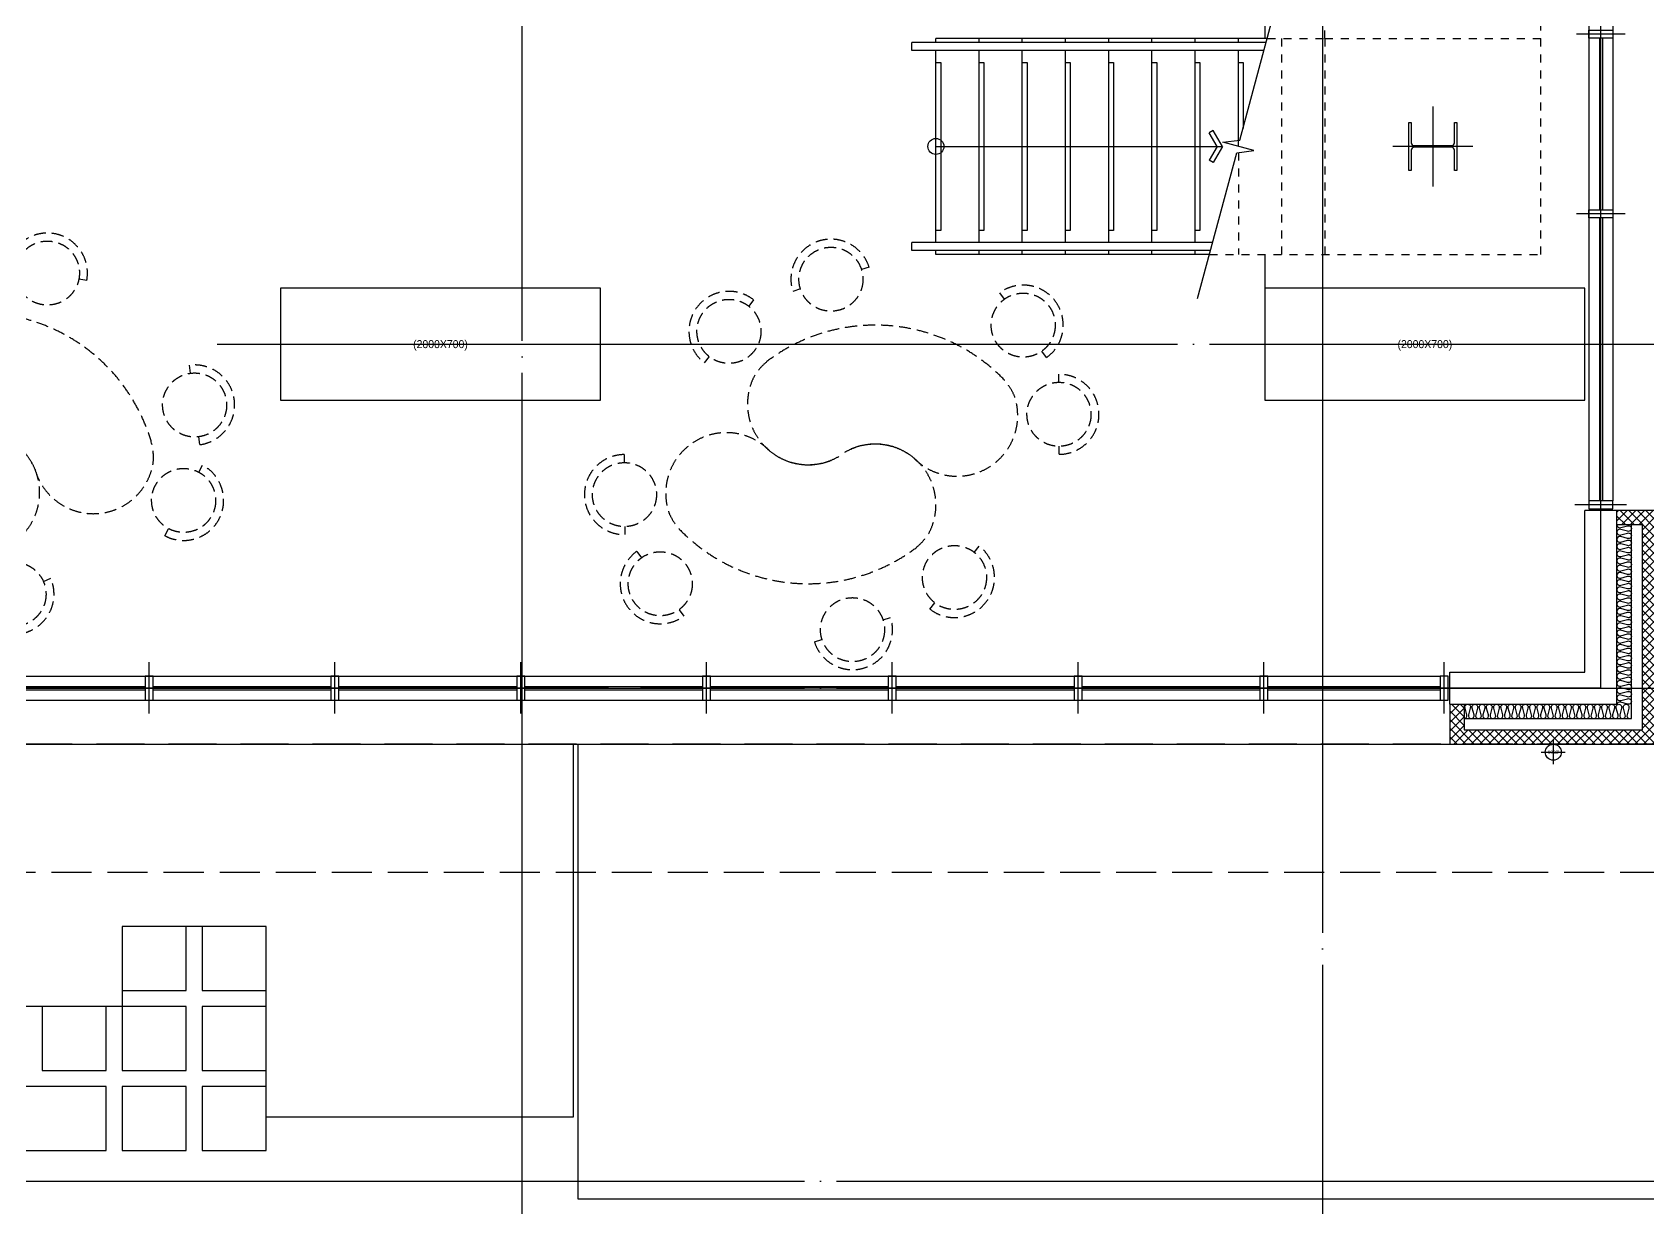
# Model space of a CAD drawing. Header units: millimetres. Extents: x 0 to 1390178, y 0 to 110113.
# Drawn here: x 447812 to 457904, y 10335 to 17679 of the extents above; entities that cross this region are included whole.
import ezdxf
from ezdxf.enums import TextEntityAlignment as Align
from ezdxf.xclip import XClip

# ---------------------------------------------------------------- set-up
doc = ezdxf.new("R2010")
doc.units = ezdxf.units.MM
doc.header["$LTSCALE"] = 100
doc.header["$XCLIPFRAME"] = 0
for name, pattern in [('HID2', [3.5, 2.5, -1]), ('X - 평면도$0$CEN', [62, 60, -1, 0, -1]), ('X - 평면도$0$H1', [1, 0.5, -0.5]), ('X - 평면도$0$HID', [1.5, 1, -0.5]), ('X - 평면도$0$HIDDEN', [0.375, 0.25, -0.125])]:
    doc.linetypes.add(name, pattern=pattern)
for name, color, linetype in [('sm3', 3, 'HID2'), ('X - LAND$0$-landscape_base', 8, 'Continuous'), ('X - LAND$0$04-자산홍', 8, 'Continuous'), ('X - 평면도$0$253', 253, 'Continuous'), ('X - 평면도$0$A-CEN', 1, 'X - 평면도$0$CEN'), ('X - 평면도$0$A-INS', 9, 'Continuous'), ('X - 평면도$0$A-SYM', 7, 'Continuous'), ('X - 평면도$0$AA-DWXM-WIND', 4, 'Continuous'), ('X - 평면도$0$AA-EL-PCN8', 8, 'Continuous'), ('X - 평면도$0$AA-FLXS-OTHR', 4, 'Continuous'), ('X - 평면도$0$AA-SSXM-STRS', 4, 'Continuous'), ('X - 평면도$0$AA-WAXM-BRCK', 3, 'Continuous'), ('X - 평면도$0$AA-WAXM-CONC', 2, 'Continuous'), ('X - 평면도$0$AA-XXXX-CNTL', 1, 'X - 평면도$0$CEN'), ('X - 평면도$0$AA-XXXX-FUR', 8, 'Continuous'), ('X - 평면도$0$AA-XXXX-PAT3', 8, 'Continuous'), ('X - 평면도$0$AA-XXXX-SYMB', 7, 'Continuous'), ('X - 평면도$0$DA', 3, 'Continuous'), ('X - 평면도$0$H-BEAM_POST', 80, 'Continuous'), ('X - 평면도$0$상부외곽선', 7, 'X - 평면도$0$HID')]:
    doc.layers.add(name, color=color, linetype=linetype)
doc.layers.add('X - 평면도$0$AA-GUIDE-실명', color=125, linetype='Continuous', plot=False)
doc.layers.add('X - 평면도$0$DEFPOINT', color=163, linetype='Continuous', plot=False)
doc.styles.add('X - 평면도$0$HAUD01', font='Dotum.ttf')
doc.styles.add('X - 평면도$0$STANDARD', font='Dotum.ttf')

# ---------------------------------------------------------------- blocks, each defined once
blk = doc.blocks.new('X - 평면도$0$A$C11017ACC')
at = {"layer": 'X - 평면도$0$AA-XXXX-PAT3', "linetype": 'X - 평면도$0$HIDDEN', "ltscale": 3}
for p, q in [((50, 250), (0, 250)), ((500, 250), (450, 250))]:
    blk.add_line(p, q, dxfattribs=at)
blk.add_circle((250, 250), 200, dxfattribs=at)
blk.add_arc((250, 250), 250, 0, 180, dxfattribs=at)
blk = doc.blocks.new('X - 평면도$0$A$C6746789D')
at = {"layer": 'X - 평면도$0$AA-XXXX-PAT3', "linetype": 'X - 평면도$0$HIDDEN', "ltscale": 3}
for centre, radius, start, end in [((1456, 1122), 1122, 48.504, 131.496), ((953, 1708), 349, 133.4292, 152.5662), ((1960, 1708), 349, 27.4338, 46.5708), ((990, 1717), 379, 156.2724, 304.7772), ((1923, 1717), 379, 228.6128, 23.7276), ((1456, 1122), 379, 55.2228, 124.7772)]:
    blk.add_arc(centre, radius, start, end, dxfattribs=at)
for p, rotation in [((934, 2180), 22.07637063698209), ((1939, 2341), 310.3290147904983), ((531, 1785), 56.32067825414572), ((2287, 2002), 274.8428875598123)]:
    blk.add_blockref('X - 평면도$0$A$C11017ACC', p, dxfattribs=dict(at, rotation=rotation))
blk = doc.blocks.new('X - 평면도$0$1F PL')
at = {"layer": 'X - 평면도$0$AA-WAXM-CONC'}
for p, q in [((-25677, -2619), (-25877, -2619)), ((-25877, -3629), (-25877, -2619)), ((-25677, -3829), (-25677, -2619)), ((-26722, -3629), (-25877, -3629)), ((-26722, -3829), (-26722, -3629)), ((-26722, -3829), (-25677, -3829))]:
    blk.add_line(p, q, dxfattribs=at)
blk = doc.blocks.new('X - 평면도$0$1F_COL')
at = {"layer": 'X - 평면도$0$AA-WAXM-CONC'}
for points in [[(-77388, -57827), (-75388, -57827), (-75388, -57127), (-77388, -57127)], [(-69238, -57827), (-69238, -57127), (-71238, -57127), (-71238, -57827)]]:
    blk.add_lwpolyline(points, close=True, dxfattribs=at)
at = {"layer": 'X - 평면도$0$DEFPOINT', "style": 'X - 평면도$0$STANDARD'}
for p in [(-76388, -57477), (-70238, -57477)]:
    blk.add_text('(2000X700)', height=50, dxfattribs=at).set_placement(p, align=Align.MIDDLE_CENTER)
blk = doc.blocks.new('X - LAND', base_point=(-475, -287))
at = {"layer": 'X - LAND$0$-landscape_base'}
for points in [[(47623, 27583), (48023, 27583), (48023, 27983), (47623, 27983)], [(48123, 27583), (48523, 27583), (48523, 27983), (48123, 27983)], [(47123, 27083), (47523, 27083), (47523, 27483), (47123, 27483)], [(47623, 27083), (48023, 27083), (48023, 27483), (47623, 27483)], [(48123, 27083), (48523, 27083), (48523, 27483), (48123, 27483)], [(47523, 26583), (47523, 26983), (45523, 26983), (45523, 26583)], [(47623, 26583), (48023, 26583), (48023, 26983), (47623, 26983)], [(48123, 26583), (48523, 26583), (48523, 26983), (48123, 26983)]]:
    blk.add_lwpolyline(points, close=True, dxfattribs=at)
at = {"layer": 'X - LAND$0$04-자산홍'}
blk.add_lwpolyline([(50442, 26793), (48523, 26793), (48523, 27983), (47623, 27983), (47623, 27483), (46623, 27483, 0.174641), (45622, 27964, -0.32679), (44291, 29123), (50442, 29123)], format="xyb", close=True, dxfattribs=at)
blk = doc.blocks.new('X - 평면도$0$arrow1')
for p, q in [((0, 0), (0.286, 0.501)), ((0, 0), (0.286, -0.501)), ((0.165, 0), (0.41, 0.429)), ((0.165, 0), (0.41, -0.429)), ((0.286, 0.501), (0.41, 0.43)), ((0.286, -0.501), (0.41, -0.43))]:
    blk.add_line(p, q)
blk = doc.blocks.new('X - 평면도$0$A$C237B62A0')
at = {"layer": 'X - 평면도$0$A-SYM'}
blk.add_lwpolyline([(-420, -65), (-175, 846), (-68, 859), (-262, 911), (-155, 924), (49, 1685)], dxfattribs=at)
at = {"layer": 'X - 평면도$0$AA-SSXM-STRS', "linetype": 'X - 평면도$0$H1'}
for p, q in [((375, 5610), (1725, 5610)), ((375, 1560), (375, 5610)), ((1725, 210), (1725, 5610)), ((375, 5340), (1725, 5340)), ((375, 5070), (1725, 5070)), ((375, 4800), (1725, 4800)), ((375, 4530), (1725, 4530)), ((375, 4260), (1725, 4260)), ((375, 3990), (1725, 3990)), ((375, 3720), (1725, 3720)), ((375, 3450), (1725, 3450)), ((375, 3180), (1725, 3180)), ((375, 2910), (1725, 2910)), ((375, 2640), (1725, 2640)), ((375, 2370), (1725, 2370)), ((375, 2100), (1725, 2100)), ((375, 1830), (1725, 1830)), ((16, 1560), (375, 1560)), ((105, 1560), (105, 210)), ((375, 1560), (1725, 1560)), ((375, 1560), (375, 210)), ((-165, 848), (-165, 210)), ((-346, 210), (1725, 210))]:
    blk.add_line(p, q, dxfattribs=at)
at = {"layer": 'X - 평면도$0$AA-SSXM-STRS'}
for p, q in [((-2205, 1485), (-2205, 1535)), ((9, 1535), (-2205, 1535)), ((-2055, 1535), (-2055, 1560)), ((16, 1560), (-2055, 1560)), ((-1785, 1535), (-1785, 1560)), ((-1515, 1535), (-1515, 1560)), ((-1245, 1535), (-1245, 1560)), ((-975, 1535), (-975, 1560)), ((-705, 1535), (-705, 1560)), ((-435, 1535), (-435, 1560)), ((-165, 1535), (-165, 1560)), ((-4, 1485), (-2205, 1485)), ((-2055, 285), (-2055, 1485)), ((-1785, 285), (-1785, 1485)), ((-1515, 285), (-1515, 1485)), ((-1245, 285), (-1245, 1485)), ((-975, 285), (-975, 1485)), ((-705, 285), (-705, 1485)), ((-435, 285), (-435, 1485)), ((-165, 885), (-165, 1485)), ((-326, 285), (-2205, 285)), ((-2205, 235), (-2205, 285)), ((-339, 235), (-2205, 235)), ((-2055, 210), (-2055, 235)), ((-346, 210), (-2055, 210)), ((-1785, 210), (-1785, 235)), ((-1515, 210), (-1515, 235)), ((-1245, 210), (-1245, 235)), ((-975, 210), (-975, 235)), ((-705, 210), (-705, 235)), ((-435, 210), (-435, 235))]:
    blk.add_line(p, q, dxfattribs=at)
at = {"layer": 'X - 평면도$0$AA-SSXM-STRS', "color": 8}
for points in [[(-2055, 1410), (-2025, 1410), (-2025, 360), (-2055, 360)], [(-1785, 1410), (-1755, 1410), (-1755, 360), (-1785, 360)], [(-1515, 1410), (-1485, 1410), (-1485, 360), (-1515, 360)], [(-1245, 1410), (-1215, 1410), (-1215, 360), (-1245, 360)], [(-975, 1410), (-945, 1410), (-945, 360), (-975, 360)], [(-705, 1410), (-675, 1410), (-675, 360), (-705, 360)], [(-435, 1410), (-405, 1410), (-405, 360), (-435, 360)], [(-165, 1410), (-135, 1410), (-135, 997)]]:
    blk.add_lwpolyline(points, dxfattribs=at)
at = {"layer": 'X - 평면도$0$AA-XXXX-CNTL'}
for p, q in [((1050, 1135), (1050, 635)), ((1300, 885), (800, 885))]:
    blk.add_line(p, q, dxfattribs=at)
at = {"layer": 'X - 평면도$0$AA-XXXX-SYMB'}
blk.add_lwpolyline([(-2055, 885), (-265, 885)], dxfattribs=at)
blk.add_circle((-2055, 885), 50, dxfattribs=at)
at = {"layer": 'X - 평면도$0$H-BEAM_POST'}
blk.add_lwpolyline([(1185, 1035), (1200, 1035), (1200, 735), (1185, 735), (1185, 862, 0.414214), (1167, 880), (933, 880, 0.414214), (915, 862), (915, 735), (900, 735), (900, 1035), (915, 1035), (915, 908, 0.414214), (933, 890), (1167, 890, 0.414214), (1185, 908)], format="xyb", close=True, dxfattribs=at)
at = {"layer": 'X - 평면도$0$AA-XXXX-SYMB', "xscale": 200, "yscale": 200, "zscale": 200, "rotation": 180}
blk.add_blockref('X - 평면도$0$arrow1', (-265, 885), dxfattribs=at)
blk = doc.blocks.new('X - 평면도$0$A$C14A644CA')
at = {"layer": 'X - 평면도$0$AA-FLXS-OTHR', "color": 1}
for p, q in [((75, 0), (-75, 0)), ((0, -75), (0, 75))]:
    blk.add_line(p, q, dxfattribs=at)
at = {"layer": 'X - 평면도$0$AA-FLXS-OTHR'}
blk.add_circle((0, 0), 50, dxfattribs=at)
at = {"layer": 'X - 평면도$0$AA-GUIDE-실명', "style": 'X - 평면도$0$HAUD01'}
blk.add_text('Ø100', height=20, dxfattribs=at).set_placement((0, 0), align=Align.MIDDLE_CENTER)
blk = doc.blocks.new('X - 평면도$0$A$C9b846ec6')
at = {"layer": 'X - 평면도$0$253'}
h = blk.add_hatch(dxfattribs=at)
h.set_pattern_fill('ANSI37', color=253, scale=12)
h.set_pattern_definition([(45, (-943193, 374193), (-26.9407684, 26.9407684), []), (135, (-943193, 374193), (-26.9407684, -26.9407684), [])])
h.paths.add_polyline_path([(17390, -1210), (17140, -1210), (17140, -1300), (17300, -1300), (17300, -2580), (16185, -2580), (16185, -2420), (16095, -2420), (16095, -2670), (17390, -2670)])
at = {"layer": 'X - 평면도$0$A-INS'}
for p, q in [((17230, -2510), (17230, -1300)), ((16185, -2510), (17230, -2510))]:
    blk.add_line(p, q, dxfattribs=at)
for points in [[(17140, -1300, 0.524856), (17164, -1317), (17206, -1306, -1.449198), (17206, -1339), (17164, -1328, 0.524856), (17140, -1345, 0.524856), (17164, -1362), (17206, -1351, -1.449198), (17206, -1384), (17164, -1373, 0.524856), (17140, -1390, 0.524856), (17164, -1407), (17206, -1396, -1.449198), (17206, -1429), (17164, -1418, 0.524856), (17140, -1435, 0.524856), (17164, -1452), (17206, -1441, -1.449198), (17206, -1474), (17164, -1463, 0.524856), (17140, -1480, 0.524856), (17164, -1497), (17206, -1486, -1.449198), (17206, -1519), (17164, -1508, 0.524856), (17140, -1525, 0.524856), (17164, -1542), (17206, -1531, -1.449198), (17206, -1564), (17164, -1553, 0.524856), (17140, -1570, 0.524856), (17164, -1587), (17206, -1576, -1.449198), (17206, -1609), (17164, -1598, 0.524856), (17140, -1615, 0.524856), (17164, -1632), (17206, -1621, -1.449198), (17206, -1654), (17164, -1643, 0.524856), (17140, -1660, 0.524856), (17164, -1677), (17206, -1666, -1.449198), (17206, -1699), (17164, -1688, 0.524856), (17140, -1705, 0.524856), (17164, -1722), (17206, -1711, -1.449198), (17206, -1744), (17164, -1733, 0.524856), (17140, -1750, 0.524856), (17164, -1767), (17206, -1756, -1.449198), (17206, -1789), (17164, -1778, 0.524856), (17140, -1795, 0.524856), (17164, -1812), (17206, -1801, -1.449198), (17206, -1834), (17164, -1823, 0.524856), (17140, -1840, 0.524856), (17164, -1857), (17206, -1846, -1.449198), (17206, -1879), (17164, -1868, 0.524856), (17140, -1885, 0.524856), (17164, -1902), (17206, -1891, -1.449198), (17206, -1924), (17164, -1913, 0.524856), (17140, -1930, 0.524856), (17164, -1947), (17206, -1936, -1.449198), (17206, -1969), (17164, -1958, 0.524856), (17140, -1975, 0.524856), (17164, -1992), (17206, -1981, -1.449198), (17206, -2014), (17164, -2003, 0.524856), (17140, -2020, 0.524856), (17164, -2037), (17206, -2026, -1.449198), (17206, -2059), (17164, -2048, 0.524856), (17140, -2065, 0.524856), (17164, -2082), (17206, -2071, -1.449198), (17206, -2104), (17164, -2093, 0.524856), (17140, -2110, 0.524856), (17164, -2127), (17206, -2116, -1.449198), (17206, -2149), (17164, -2138, 0.524856), (17140, -2155, 0.524856), (17164, -2172), (17206, -2161, -1.449198), (17206, -2194), (17164, -2183, 0.524856), (17140, -2200, 0.524856), (17164, -2217), (17206, -2206, -1.449198), (17206, -2239), (17164, -2228, 0.524856), (17140, -2245, 0.524856), (17164, -2262), (17206, -2251, -1.449198), (17206, -2284), (17164, -2273, 0.524856), (17140, -2290, 0.524856), (17164, -2307), (17206, -2296, -1.449198), (17206, -2329), (17164, -2318, 0.524856), (17140, -2335, 0.524856), (17164, -2352), (17206, -2341, -1.449198), (17206, -2374), (17164, -2363, 0.524856), (17140, -2380, 0.524856), (17164, -2397), (17206, -2386, -1.449198), (17206, -2419), (17164, -2408, 0.524856), (17140, -2425)], [(16185, -2510, 0.524856), (16202, -2486), (16191, -2444, -1.449198), (16224, -2444), (16213, -2486, 0.524856), (16230, -2510, 0.524856), (16247, -2486), (16236, -2444, -1.449198), (16269, -2444), (16258, -2486, 0.524856), (16275, -2510, 0.524856), (16292, -2486), (16281, -2444, -1.449198), (16314, -2444), (16303, -2486, 0.524856), (16320, -2510, 0.524856), (16337, -2486), (16326, -2444, -1.449198), (16359, -2444), (16348, -2486, 0.524856), (16365, -2510, 0.524856), (16382, -2486), (16371, -2444, -1.449198), (16404, -2444), (16393, -2486, 0.524856), (16410, -2510, 0.524856), (16427, -2486), (16416, -2444, -1.449198), (16449, -2444), (16438, -2486, 0.524856), (16455, -2510, 0.524856), (16472, -2486), (16461, -2444, -1.449198), (16494, -2444), (16483, -2486, 0.524856), (16500, -2510, 0.524856), (16517, -2486), (16506, -2444, -1.449198), (16539, -2444), (16528, -2486, 0.524856), (16545, -2510, 0.524856), (16562, -2486), (16551, -2444, -1.449198), (16584, -2444), (16573, -2486, 0.524856), (16590, -2510, 0.524856), (16607, -2486), (16596, -2444, -1.449198), (16629, -2444), (16618, -2486, 0.524856), (16635, -2510, 0.524856), (16652, -2486), (16641, -2444, -1.449198), (16674, -2444), (16663, -2486, 0.524856), (16680, -2510, 0.524856), (16697, -2486), (16686, -2444, -1.449198), (16719, -2444), (16708, -2486, 0.524856), (16725, -2510, 0.524856), (16742, -2486), (16731, -2444, -1.449198), (16764, -2444), (16753, -2486, 0.524856), (16770, -2510, 0.524856), (16787, -2486), (16776, -2444, -1.449198), (16809, -2444), (16798, -2486, 0.524856), (16815, -2510, 0.524856), (16832, -2486), (16821, -2444, -1.449198), (16854, -2444), (16843, -2486, 0.524856), (16860, -2510, 0.524856), (16877, -2486), (16866, -2444, -1.449198), (16899, -2444), (16888, -2486, 0.524856), (16905, -2510, 0.524856), (16922, -2486), (16911, -2444, -1.449198), (16944, -2444), (16933, -2486, 0.524856), (16950, -2510, 0.524856), (16967, -2486), (16956, -2444, -1.449198), (16989, -2444), (16978, -2486, 0.524856), (16995, -2510, 0.524856), (17012, -2486), (17001, -2444, -1.449198), (17034, -2444), (17023, -2486, 0.524856), (17040, -2510, 0.524856), (17057, -2486), (17046, -2444, -1.449198), (17079, -2444), (17068, -2486, 0.524856), (17085, -2510, 0.524856), (17102, -2486), (17091, -2444, -1.449198), (17124, -2444), (17113, -2486, 0.524856), (17130, -2510, 0.524856), (17147, -2486), (17136, -2444, -1.449198), (17169, -2444), (17158, -2486, 0.524856), (17175, -2510, 0.524856), (17192, -2486), (17181, -2444, -1.449198), (17214, -2444), (17203, -2486, 0.524856), (17220, -2510, 0.149721), (17230, -2507, 0.149721)]]:
    blk.add_lwpolyline(points, format="xyb", dxfattribs=at)
at = {"layer": 'X - 평면도$0$AA-WAXM-BRCK'}
for points in [[(16095, -2420), (16095, -2670), (17390, -2670), (17390, -1210), (17140, -1210)], [(16185, -2420), (16185, -2580), (17300, -2580), (17300, -1300), (17140, -1300)]]:
    blk.add_lwpolyline(points, dxfattribs=at)
blk = doc.blocks.new('X - 평면도', base_point=(-475.4, -286.7))
at = {"layer": 'X - 평면도$0$A-CEN', "color": 5}
blk.add_line((657286.2, 26393.1), (718213.6, 26393.1), dxfattribs=at)
at = {"layer": 'X - 평면도$0$AA-DWXM-WIND', "color": 8}
for p, q in [((686787, 39078.1), (686787, 30643.1)), ((686937, 39078.1), (686937, 30643.1)), ((669732, 29548.1), (685856.9, 29548.1)), ((669732, 29398.1), (685856.9, 29398.1))]:
    blk.add_line(p, q, dxfattribs=at)
at = {"layer": 'X - 평면도$0$AA-DWXM-WIND'}
for p, q in [((686852, 33533.8), (686852, 32461)), ((686872, 33533.8), (686872, 32461)), ((686852, 32411), (686852, 30643.1)), ((686872, 32411), (686872, 30643.1)), ((676656.3, 29483.1), (677767, 29483.1)), ((677817, 29483.1), (678927.7, 29483.1)), ((678977.7, 29483.1), (680088.4, 29483.1)), ((680138.4, 29483.1), (681249.1, 29483.1)), ((681299.1, 29483.1), (682409.8, 29483.1)), ((682459.8, 29483.1), (683570.6, 29483.1)), ((683620.6, 29483.1), (684731.3, 29483.1)), ((684781.3, 29483.1), (685856.9, 29483.1)), ((676656.3, 29463.1), (677767, 29463.1)), ((677817, 29463.1), (678927.7, 29463.1)), ((678977.7, 29463.1), (680088.4, 29463.1)), ((680138.4, 29463.1), (681249.1, 29463.1)), ((681299.1, 29463.1), (682409.8, 29463.1)), ((682459.8, 29463.1), (683570.6, 29463.1)), ((683620.6, 29463.1), (684731.3, 29463.1)), ((684781.3, 29463.1), (685856.9, 29463.1))]:
    blk.add_line(p, q, dxfattribs=at)
for points in [[(686937, 33583.8), (686937, 33533.8), (686787, 33533.8), (686787, 33583.8)], [(686937, 32461), (686937, 32411), (686787, 32411), (686787, 32461)], [(686937, 30593.1), (686937, 30643.1), (686787, 30643.1), (686787, 30593.1)], [(677767, 29398.1), (677817, 29398.1), (677817, 29548.1), (677767, 29548.1)], [(678927.7, 29398.1), (678977.7, 29398.1), (678977.7, 29548.1), (678927.7, 29548.1)], [(680088.4, 29398.1), (680138.4, 29398.1), (680138.4, 29548.1), (680088.4, 29548.1)], [(681249.1, 29398.1), (681299.1, 29398.1), (681299.1, 29548.1), (681249.1, 29548.1)], [(682409.8, 29398.1), (682459.8, 29398.1), (682459.8, 29548.1), (682409.8, 29548.1)], [(683570.6, 29398.1), (683620.6, 29398.1), (683620.6, 29548.1), (683570.6, 29548.1)], [(684731.3, 29398.1), (684781.3, 29398.1), (684781.3, 29548.1), (684731.3, 29548.1)], [(685856.9, 29398.1), (685906.9, 29398.1), (685906.9, 29548.1), (685856.9, 29548.1)]]:
    blk.add_lwpolyline(points, close=True, dxfattribs=at)
at = {"layer": 'X - 평면도$0$AA-EL-PCN8'}
for p, q in [((684762, 39183.1), (684762, 33533.1)), ((684762, 32183.1), (684762, 31273.1)), ((669672, 29123.1), (685916.9, 29123.1))]:
    blk.add_line(p, q, dxfattribs=at)
at = {"layer": 'X - 평면도$0$AA-XXXX-CNTL'}
for p, q in [((686862, 29473.1), (686862, 43623.1)), ((680122, 19243.1), (680122, 40145.5)), ((685122, 40145.5), (685122, 19243.1)), ((678216.6, 31623.1), (718213.6, 31623.1)), ((657286.2, 29473.1), (718213.6, 29473.1)), ((686862, 29473.1), (668372, 29473.1))]:
    blk.add_line(p, q, dxfattribs=at)
at = {"layer": 'X - 평면도$0$DA'}
blk.add_lwpolyline([(680469.2, 29123.1), (680469.2, 26283.3), (690372, 26283.3), (690372, 32083.3), (687212, 32083.3)], dxfattribs=at)
at = {"layer": 'X - 평면도$0$DEFPOINT'}
for p, q in [((687014.1, 33558.8), (686709.8, 33558.8)), ((687014.1, 32436), (686709.8, 32436)), ((687021, 30618.1), (686698.7, 30618.1)), ((677792, 29314), (677792, 29636.4)), ((678952.7, 29314), (678952.7, 29636.4)), ((680113.4, 29314), (680113.4, 29636.4)), ((681274.1, 29314), (681274.1, 29636.4)), ((682434.8, 29314), (682434.8, 29636.4)), ((683595.6, 29314), (683595.6, 29636.4)), ((684756.3, 29314), (684756.3, 29636.4)), ((685881.9, 29314), (685881.9, 29636.4))]:
    blk.add_line(p, q, dxfattribs=at)
at = {"layer": 'X - 평면도$0$상부외곽선', "ltscale": 3}
blk.add_lwpolyline([(668022, 40573.1), (668022, 65723.1), (709572, 65723.1), (709572, 39263.1), (687212, 39263.1), (687212, 29123.1), (668022, 29123.1)], dxfattribs=at)
ref = blk.add_blockref('X - LAND', (629524.6, -286.7))
XClip(ref).set_block_clipping_path([(27286.2339644467, 19243.1096737642), (88213.6007375629, 68689.6188814971)])
for name, p in [('X - 평면도$0$A$C9b846ec6', (669822, 31793.1)), ('X - 평면도$0$1F PL', (712639.2, 33202.2)), ('X - 평면도$0$1F_COL', (756000, 89100)), ('X - 평면도$0$A$C237B62A0', (684762, 31973.1))]:
    blk.add_blockref(name, p)
at = {"rotation": 180}
blk.add_blockref('X - 평면도$0$A$C14A644CA', (686564.4, 29073.1), dxfattribs=at)
at = {"layer": 'X - 평면도$0$AA-XXXX-FUR'}
for p, rotation in [((674896.8, 30543.5), 327.1430173627329), ((680789.7, 29612.9), 355.5790787891543), ((678491.9, 31600.5), 147.1430173627329), ((683447.8, 32254.3), 175.5790787891543)]:
    blk.add_blockref('X - 평면도$0$A$C6746789D', p, dxfattribs=dict(at, rotation=rotation))

msp = doc.modelspace()

# ---------------------------------------------------------------- block references
ref = msp.add_blockref('X - 평면도', (-229725.3, -16179.1))
XClip(ref).set_block_clipping_path([(649249.9173510048, 15892.4063044181), (733249.9173510048, 75292.406304418)])

# ---------------------------------------------------------------- next in the draw order: linework, layer by layer
at = {"layer": 'sm3'}
msp.add_lwpolyline([(437082.7, 12430.2), (458157.6, 12430.2, 0.4142136), (459157.6, 13430.2), (459157.6, 30158.8, 0.4142136), (458157.6, 31158.8), (437082.7, 31158.8, 0.4142136), (436082.7, 30158.8), (436082.7, 13430.2, 0.4142136)], format="xyb", close=True, dxfattribs=at)

doc.saveas('drawing.dxf')
